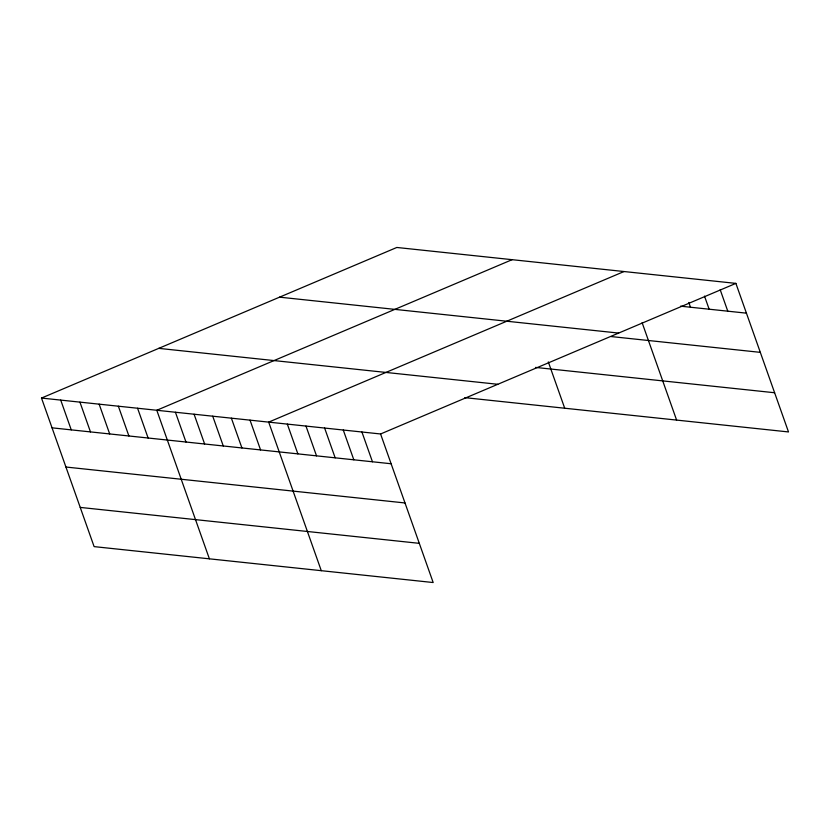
<?xml version="1.0" encoding="UTF-8"?>
<svg xmlns="http://www.w3.org/2000/svg" width="830" height="830" viewBox="0 0 830 830"><rect width="100%" height="100%" fill="white"/><g stroke="black" fill="none" stroke-linecap="round" stroke-linejoin="round"><path stroke-width="1.25" d="M41.5 398.058L380.576 433.976L433.177 582.536L94.112 546.617L41.5 398.058L396.823 247.465L735.888 283.383L788.5 431.942L464.8 397.643M512.11 259.676L156.787 410.269L209.388 558.829M624.004 271.535L268.681 422.128L321.283 570.687M380.576 433.976L735.888 283.383M680.548 306.177L746.44 313.159M279.565 297.161L618.64 333.079M611.129 336.555L760.322 352.356M535.464 367.41L774.618 392.746M158.758 348.361L497.824 384.29M52.041 427.834L391.117 463.752M65.923 467.031L404.999 502.959M80.23 507.41L419.295 543.339M720.201 289.753L727.786 311.188M704.504 296.113L709.142 309.206M688.807 302.473L690.487 307.235M642.119 322.683L676.606 420.084M548.308 361.911L564.711 408.236M361.921 432.005L372.463 461.781M343.278 430.033L353.819 459.81M324.623 428.052L335.164 457.828M305.98 426.081L316.521 455.857M287.325 424.099L297.866 453.875M250.027 420.146L260.568 449.922M231.383 418.175L241.924 447.951M212.729 416.193L223.27 445.969M194.085 414.222L204.626 443.998M175.431 412.251L185.972 442.027M137.573 408.236L148.114 438.012M118.358 406.202L128.899 435.978M99.144 404.158L109.685 433.934M79.929 402.125L90.47 431.901M60.715 400.091L71.256 429.867"/></g></svg>
